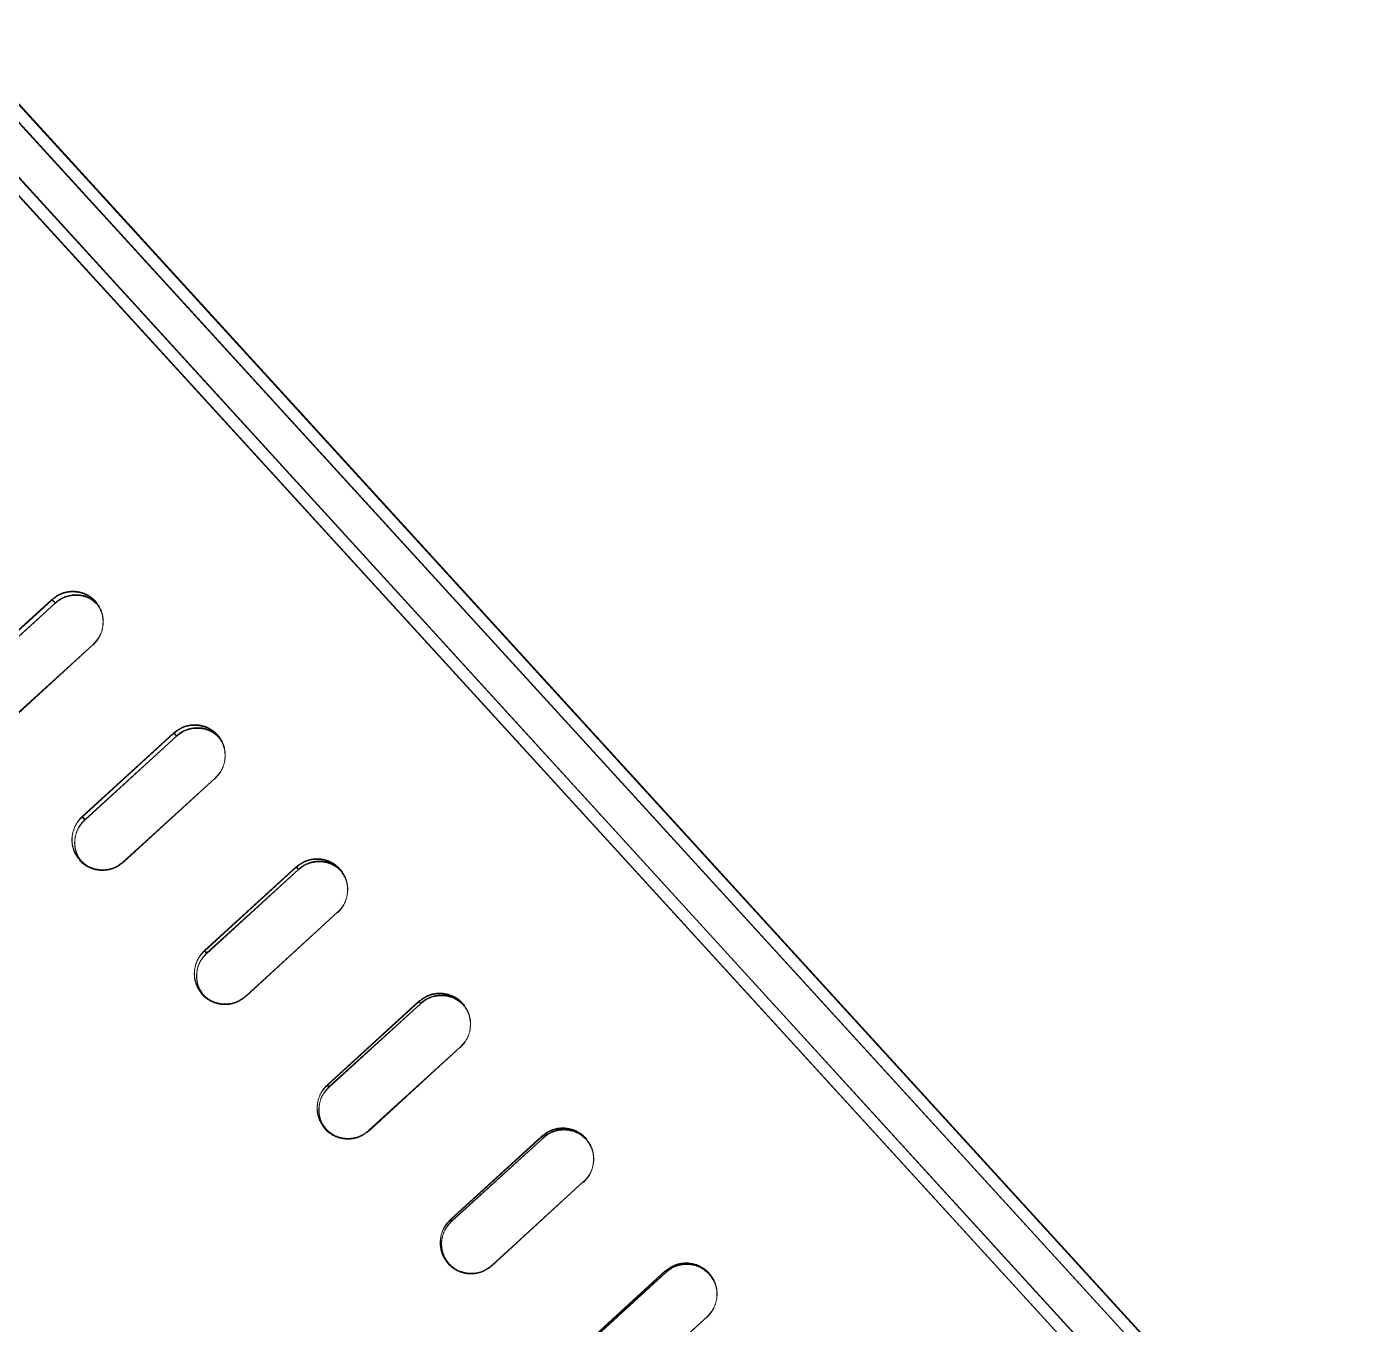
# Model space of a CAD drawing. Header units: millimetres. Extents: x -71377 to 516042, y -145869 to 441446.
# Drawn here: x 216676.6 to 216891.4, y 146118 to 146327.6 of the extents above; entities that cross this region are included whole.
import ezdxf

# ---------------------------------------------------------------- set-up
doc = ezdxf.new("R2010")
doc.units = ezdxf.units.MM
doc.header["$LTSCALE"] = 1000
doc.linetypes.add('IMPORT-DASHEDX2 _4_', pattern=[152.4, 101.6, -50.8])
doc.layers.add('05', color=5, linetype='IMPORT-DASHEDX2 _4_', lineweight=5)
doc.layers.add('조경라인_dwg', color=8, linetype='Continuous', lineweight=5)

# ---------------------------------------------------------------- blocks, each defined once
blk = doc.blocks.new('조경라인_dwg-6847807-지반층 배치도')
at = {"layer": '05'}
blk.add_line((216779.72, 146126.67), (216779.81, 146126.42), dxfattribs=at)
at = {"layer": '05', "flags": 128}
for points in [[(217040.32, 145915.25), (216527.3, 146477.12), (216527.16, 146477.21), (216526.97, 146477.25), (216526.74, 146477.24), (216526.47, 146477.16), (216526.17, 146477.04), (216525.86, 146476.86), (216525.55, 146476.65), (216525.25, 146476.39), (217039.21, 145913.65), (216525.29, 146476.51), (216525.59, 146476.76), (216525.89, 146476.97), (216526.2, 146477.15), (216526.5, 146477.28), (216526.77, 146477.35), (216527, 146477.36), (216527.2, 146477.32), (216527.34, 146477.23), (217040.36, 145915.36)], [(217021.71, 145923.92), (216533.07, 146458.94), (216532.79, 146458.66), (216532.54, 146458.38), (216532.34, 146458.09), (216532.18, 146457.81), (216532.08, 146457.55), (216532.04, 146457.32), (216532.06, 146457.13), (216532.14, 146456.99), (217019.92, 145922.92), (216532.17, 146457.1), (216532.09, 146457.24), (216532.07, 146457.43), (216532.12, 146457.66), (216532.22, 146457.92), (216532.37, 146458.2), (216532.58, 146458.49), (216532.82, 146458.78), (216533.1, 146459.05), (217021.67, 145923.81)], [(216672.55, 146214.23), (216687.35, 146227.83), (216672.58, 146214.34)], [(216692.25, 146192.65), (216707.05, 146206.25), (216692.28, 146192.77)], [(216712.02, 146171), (216726.82, 146184.59), (216712.05, 146171.11)], [(216731.86, 146149.27), (216746.66, 146162.87), (216731.89, 146149.38)], [(216751.74, 146127.5), (216766.54, 146141.1), (216751.77, 146127.61)], [(216779.81, 146126.42), (216765.04, 146112.93), (216764.91, 146113.07), (216779.84, 146126.53), (216765.07, 146113.04), (216764.95, 146113.18), (216779.72, 146126.67)], [(216771.65, 146105.69), (216786.45, 146119.29), (216771.68, 146105.8)]]:
    blk.add_lwpolyline(points, dxfattribs=at)
for points in [[(216680.67, 146234.99), (216681.22, 146234.54), (216680.7, 146235.1), (216665.93, 146221.62), (216666.45, 146221.05), (216681.19, 146234.42), (216666.42, 146220.94), (216665.9, 146221.51)], [(216700.35, 146213.45), (216700.82, 146213.08), (216700.38, 146213.56), (216685.61, 146200.07), (216686.05, 146199.59), (216700.79, 146212.96), (216686.02, 146199.48), (216685.58, 146199.96)], [(216720.1, 146191.81), (216720.49, 146191.53), (216720.13, 146191.93), (216705.36, 146178.44), (216705.72, 146178.04), (216720.46, 146191.42), (216705.69, 146177.93), (216705.33, 146178.33)], [(216739.91, 146170.11), (216740.23, 146169.91), (216739.94, 146170.22), (216725.18, 146156.74), (216725.46, 146156.43), (216740.2, 146169.8), (216725.43, 146156.32), (216725.14, 146156.63)], [(216759.78, 146148.35), (216760.01, 146148.24), (216759.81, 146148.46), (216745.04, 146134.98), (216745.25, 146134.76), (216759.98, 146148.13), (216745.21, 146134.64), (216745.01, 146134.87)]]:
    blk.add_lwpolyline(points, close=True, dxfattribs=at)
at = {"layer": '05'}
for points, knots in [([(216680.67, 146234.99), (216681.12, 146235.33), (216682.03, 146236.01), (216683.71, 146236.39), (216685.38, 146236.23), (216686.76, 146235.61), (216687.42, 146234.98), (216687.68, 146234.73)], [0, 0, 0, 0, 0.214695, 0.429387, 0.644079, 0.858773, 1, 1, 1, 1]), ([(216680.7, 146235.1), (216681.16, 146235.44), (216682.06, 146236.12), (216683.74, 146236.5), (216685.42, 146236.34), (216686.79, 146235.73), (216687.45, 146235.09), (216687.72, 146234.84)], [0, 0, 0, 0, 0.214695, 0.429387, 0.644079, 0.858773, 1, 1, 1, 1]), ([(216687.93, 146234.51), (216687.61, 146234.79), (216686.87, 146235.44), (216685.36, 146235.89), (216683.67, 146235.86), (216682.24, 146235.35), (216681.51, 146234.77), (216681.22, 146234.54)], [0, 0, 0, 0, 0.172817, 0.398958, 0.625101, 0.85124, 1, 1, 1, 1]), ([(216687.9, 146234.4), (216687.58, 146234.68), (216686.84, 146235.33), (216685.33, 146235.78), (216683.64, 146235.75), (216682.21, 146235.24), (216681.48, 146234.66), (216681.19, 146234.42)], [0, 0, 0, 0, 0.172817, 0.398958, 0.625101, 0.85124, 1, 1, 1, 1]), ([(216687.68, 146234.73), (216688.02, 146234.28), (216688.68, 146233.39), (216689.04, 146231.72), (216688.86, 146230.04), (216688.22, 146228.65), (216687.57, 146227.98), (216687.32, 146227.72)], [0, 0, 0, 0, 0.214693, 0.429386, 0.64408, 0.858771, 1, 1, 1, 1]), ([(216687.72, 146234.84), (216688.05, 146234.39), (216688.71, 146233.5), (216689.07, 146231.83), (216688.89, 146230.15), (216688.25, 146228.77), (216687.6, 146228.09), (216687.35, 146227.83)], [0, 0, 0, 0, 0.214693, 0.429386, 0.64408, 0.858771, 1, 1, 1, 1]), ([(216700.35, 146213.45), (216700.8, 146213.78), (216701.7, 146214.46), (216703.38, 146214.84), (216705.06, 146214.68), (216706.44, 146214.06), (216707.11, 146213.42), (216707.37, 146213.17)], [0, 0, 0, 0, 0.214695, 0.429387, 0.644078, 0.858774, 1, 1, 1, 1]), ([(216700.38, 146213.56), (216700.83, 146213.9), (216701.73, 146214.57), (216703.41, 146214.95), (216705.1, 146214.79), (216706.48, 146214.17), (216707.14, 146213.53), (216707.4, 146213.28)], [0, 0, 0, 0, 0.214695, 0.429387, 0.644078, 0.858774, 1, 1, 1, 1]), ([(216707.84, 146212.79), (216707.43, 146213.17), (216706.6, 146213.92), (216704.96, 146214.43), (216703.27, 146214.4), (216701.83, 146213.89), (216701.11, 146213.31), (216700.82, 146213.08)], [0, 0, 0, 0, 0.214693, 0.429386, 0.64408, 0.858771, 1, 1, 1, 1]), ([(216707.81, 146212.68), (216707.4, 146213.06), (216706.57, 146213.8), (216704.93, 146214.32), (216703.24, 146214.29), (216701.8, 146213.78), (216701.07, 146213.19), (216700.79, 146212.96)], [0, 0, 0, 0, 0.214693, 0.429386, 0.64408, 0.858771, 1, 1, 1, 1]), ([(216707.37, 146213.17), (216707.71, 146212.72), (216708.38, 146211.82), (216708.74, 146210.14), (216708.56, 146208.46), (216707.92, 146207.08), (216707.27, 146206.41), (216707.02, 146206.14)], [0, 0, 0, 0, 0.214694, 0.429386, 0.64408, 0.858771, 1, 1, 1, 1]), ([(216707.4, 146213.28), (216707.74, 146212.83), (216708.41, 146211.93), (216708.77, 146210.26), (216708.59, 146208.57), (216707.95, 146207.19), (216707.3, 146206.52), (216707.05, 146206.25)], [0, 0, 0, 0, 0.214694, 0.429386, 0.64408, 0.858771, 1, 1, 1, 1]), ([(216685.22, 146192.94), (216684.88, 146193.38), (216684.22, 146194.28), (216683.85, 146195.96), (216684.04, 146197.64), (216684.67, 146199.02), (216685.32, 146199.69), (216685.58, 146199.96)], [0, 0, 0, 0, 0.214691, 0.429382, 0.644074, 0.858772, 1, 1, 1, 1]), ([(216685.25, 146193.05), (216684.92, 146193.5), (216684.25, 146194.39), (216683.88, 146196.07), (216684.07, 146197.75), (216684.71, 146199.13), (216685.35, 146199.81), (216685.61, 146200.07)], [0, 0, 0, 0, 0.214691, 0.429382, 0.644074, 0.858772, 1, 1, 1, 1]), ([(216686.02, 146199.48), (216685.64, 146199.06), (216684.88, 146198.22), (216684.35, 146196.58), (216684.36, 146194.89), (216684.86, 146193.46), (216685.43, 146192.74), (216685.66, 146192.45)], [0, 0, 0, 0, 0.214695, 0.429386, 0.644078, 0.858773, 1, 1, 1, 1]), ([(216686.05, 146199.59), (216685.67, 146199.17), (216684.91, 146198.33), (216684.38, 146196.69), (216684.39, 146195), (216684.89, 146193.57), (216685.46, 146192.85), (216685.69, 146192.57)], [0, 0, 0, 0, 0.214695, 0.429386, 0.644078, 0.858773, 1, 1, 1, 1]), ([(216692.25, 146192.65), (216691.8, 146192.32), (216690.89, 146191.64), (216689.21, 146191.26), (216687.53, 146191.42), (216686.15, 146192.05), (216685.48, 146192.68), (216685.22, 146192.94)], [0, 0, 0, 0, 0.214695, 0.429386, 0.644078, 0.858772, 1, 1, 1, 1]), ([(216692.28, 146192.77), (216691.83, 146192.43), (216690.92, 146191.75), (216689.24, 146191.37), (216687.56, 146191.53), (216686.18, 146192.16), (216685.51, 146192.8), (216685.25, 146193.05)], [0, 0, 0, 0, 0.214695, 0.429386, 0.644078, 0.858772, 1, 1, 1, 1]), ([(216720.1, 146191.81), (216720.55, 146192.15), (216721.45, 146192.83), (216723.14, 146193.21), (216724.82, 146193.04), (216726.2, 146192.41), (216726.87, 146191.77), (216727.14, 146191.52)], [0, 0, 0, 0, 0.214695, 0.429386, 0.644078, 0.858773, 1, 1, 1, 1]), ([(216720.13, 146191.93), (216720.58, 146192.26), (216721.48, 146192.94), (216723.17, 146193.32), (216724.85, 146193.15), (216726.24, 146192.53), (216726.9, 146191.89), (216727.17, 146191.63)], [0, 0, 0, 0, 0.214695, 0.429386, 0.644078, 0.858773, 1, 1, 1, 1]), ([(216727.53, 146191.24), (216727.11, 146191.61), (216726.28, 146192.36), (216724.64, 146192.88), (216722.94, 146192.85), (216721.51, 146192.34), (216720.78, 146191.76), (216720.49, 146191.53)], [0, 0, 0, 0, 0.214693, 0.429386, 0.64408, 0.858771, 1, 1, 1, 1]), ([(216727.5, 146191.12), (216727.08, 146191.5), (216726.25, 146192.25), (216724.61, 146192.77), (216722.91, 146192.74), (216721.47, 146192.23), (216720.75, 146191.65), (216720.46, 146191.42)], [0, 0, 0, 0, 0.214693, 0.429386, 0.64408, 0.858771, 1, 1, 1, 1]), ([(216727.14, 146191.52), (216727.47, 146191.07), (216728.14, 146190.17), (216728.51, 146188.49), (216728.33, 146186.81), (216727.69, 146185.42), (216727.05, 146184.75), (216726.79, 146184.48)], [0, 0, 0, 0, 0.214692, 0.429385, 0.64408, 0.858771, 1, 1, 1, 1]), ([(216727.17, 146191.63), (216727.5, 146191.18), (216728.17, 146190.28), (216728.54, 146188.6), (216728.36, 146186.92), (216727.72, 146185.53), (216727.08, 146184.86), (216726.82, 146184.59)], [0, 0, 0, 0, 0.214692, 0.429385, 0.64408, 0.858771, 1, 1, 1, 1]), ([(216704.98, 146171.29), (216704.65, 146171.74), (216703.98, 146172.64), (216703.61, 146174.32), (216703.79, 146176), (216704.43, 146177.39), (216705.07, 146178.06), (216705.33, 146178.33)], [0, 0, 0, 0, 0.21469, 0.429383, 0.644075, 0.858772, 1, 1, 1, 1]), ([(216705.01, 146171.4), (216704.68, 146171.85), (216704.01, 146172.75), (216703.64, 146174.43), (216703.82, 146176.12), (216704.46, 146177.5), (216705.1, 146178.17), (216705.36, 146178.44)], [0, 0, 0, 0, 0.21469, 0.429383, 0.644075, 0.858772, 1, 1, 1, 1]), ([(216705.69, 146177.93), (216705.31, 146177.51), (216704.55, 146176.67), (216704.02, 146175.03), (216704.04, 146173.34), (216704.54, 146171.9), (216705.11, 146171.18), (216705.34, 146170.9)], [0, 0, 0, 0, 0.214695, 0.429386, 0.644079, 0.858773, 1, 1, 1, 1]), ([(216705.72, 146178.04), (216705.34, 146177.62), (216704.59, 146176.79), (216704.06, 146175.14), (216704.07, 146173.45), (216704.57, 146172.02), (216705.15, 146171.29), (216705.37, 146171.01)], [0, 0, 0, 0, 0.214695, 0.429386, 0.644079, 0.858773, 1, 1, 1, 1]), ([(216712.05, 146171.11), (216711.6, 146170.77), (216710.7, 146170.09), (216709.01, 146169.71), (216707.33, 146169.88), (216705.95, 146170.51), (216705.28, 146171.15), (216705.01, 146171.4)], [0, 0, 0, 0, 0.214695, 0.429386, 0.644079, 0.858774, 1, 1, 1, 1]), ([(216739.91, 146170.11), (216740.37, 146170.45), (216741.27, 146171.13), (216742.95, 146171.5), (216744.64, 146171.33), (216746.03, 146170.7), (216746.7, 146170.06), (216746.96, 146169.81)], [0, 0, 0, 0, 0.214695, 0.429387, 0.644078, 0.858774, 1, 1, 1, 1]), ([(216739.94, 146170.22), (216740.4, 146170.56), (216741.3, 146171.24), (216742.99, 146171.61), (216744.67, 146171.44), (216746.06, 146170.82), (216746.73, 146170.17), (216746.99, 146169.92)], [0, 0, 0, 0, 0.214695, 0.429387, 0.644078, 0.858774, 1, 1, 1, 1]), ([(216712.02, 146171), (216711.57, 146170.66), (216710.67, 146169.98), (216708.98, 146169.6), (216707.3, 146169.77), (216705.91, 146170.4), (216705.25, 146171.04), (216704.98, 146171.29)], [0, 0, 0, 0, 0.214695, 0.429386, 0.644079, 0.858774, 1, 1, 1, 1]), ([(216747.24, 146169.5), (216746.83, 146169.87), (216745.99, 146170.63), (216744.35, 146171.15), (216742.65, 146171.12), (216741.21, 146170.61), (216740.48, 146170.03), (216740.2, 146169.8)], [0, 0, 0, 0, 0.214694, 0.429386, 0.644079, 0.858771, 1, 1, 1, 1]), ([(216747.28, 146169.61), (216746.86, 146169.99), (216746.02, 146170.74), (216744.38, 146171.26), (216742.68, 146171.23), (216741.24, 146170.73), (216740.52, 146170.14), (216740.23, 146169.91)], [0, 0, 0, 0, 0.214694, 0.429386, 0.644079, 0.858771, 1, 1, 1, 1]), ([(216746.96, 146169.81), (216747.3, 146169.36), (216747.97, 146168.46), (216748.34, 146166.77), (216748.16, 146165.08), (216747.53, 146163.7), (216746.88, 146163.02), (216746.63, 146162.76)], [0, 0, 0, 0, 0.214693, 0.429386, 0.64408, 0.858771, 1, 1, 1, 1]), ([(216746.99, 146169.92), (216747.33, 146169.47), (216748, 146168.57), (216748.37, 146166.88), (216748.19, 146165.2), (216747.56, 146163.81), (216746.91, 146163.14), (216746.66, 146162.87)], [0, 0, 0, 0, 0.214693, 0.429386, 0.64408, 0.858771, 1, 1, 1, 1]), ([(216724.81, 146149.58), (216724.47, 146150.03), (216723.8, 146150.93), (216723.43, 146152.61), (216723.61, 146154.3), (216724.24, 146155.69), (216724.89, 146156.36), (216725.14, 146156.63)], [0, 0, 0, 0, 0.214691, 0.429382, 0.644074, 0.858772, 1, 1, 1, 1]), ([(216724.84, 146149.69), (216724.5, 146150.14), (216723.83, 146151.04), (216723.46, 146152.72), (216723.64, 146154.41), (216724.27, 146155.8), (216724.92, 146156.47), (216725.18, 146156.74)], [0, 0, 0, 0, 0.214691, 0.429382, 0.644074, 0.858772, 1, 1, 1, 1]), ([(216725.46, 146156.43), (216725.08, 146156.01), (216724.32, 146155.17), (216723.8, 146153.53), (216723.81, 146151.83), (216724.31, 146150.39), (216724.89, 146149.67), (216725.12, 146149.38)], [0, 0, 0, 0, 0.214696, 0.429387, 0.644078, 0.858774, 1, 1, 1, 1]), ([(216725.43, 146156.32), (216725.05, 146155.9), (216724.29, 146155.06), (216723.76, 146153.41), (216723.78, 146151.72), (216724.28, 146150.28), (216724.86, 146149.56), (216725.09, 146149.27)], [0, 0, 0, 0, 0.214696, 0.429387, 0.644078, 0.858774, 1, 1, 1, 1]), ([(216731.86, 146149.27), (216731.4, 146148.93), (216730.5, 146148.26), (216728.81, 146147.88), (216727.13, 146148.05), (216725.74, 146148.68), (216725.07, 146149.32), (216724.81, 146149.58)], [0, 0, 0, 0, 0.214695, 0.429386, 0.644078, 0.858773, 1, 1, 1, 1]), ([(216731.89, 146149.38), (216731.44, 146149.05), (216730.53, 146148.37), (216728.85, 146147.99), (216727.16, 146148.16), (216725.77, 146148.79), (216725.1, 146149.44), (216724.84, 146149.69)], [0, 0, 0, 0, 0.214695, 0.429386, 0.644078, 0.858773, 1, 1, 1, 1]), ([(216759.78, 146148.35), (216760.23, 146148.69), (216761.14, 146149.37), (216762.82, 146149.74), (216764.51, 146149.57), (216765.9, 146148.94), (216766.57, 146148.3), (216766.84, 146148.04)], [0, 0, 0, 0, 0.214695, 0.429387, 0.644078, 0.858774, 1, 1, 1, 1]), ([(216759.81, 146148.46), (216760.26, 146148.8), (216761.17, 146149.48), (216762.85, 146149.85), (216764.54, 146149.68), (216765.93, 146149.05), (216766.6, 146148.41), (216766.87, 146148.15)], [0, 0, 0, 0, 0.214695, 0.429387, 0.644078, 0.858774, 1, 1, 1, 1]), ([(216767.04, 146147.82), (216766.62, 146148.2), (216765.78, 146148.95), (216764.14, 146149.47), (216762.44, 146149.45), (216761, 146148.94), (216760.27, 146148.36), (216759.98, 146148.13)], [0, 0, 0, 0, 0.214694, 0.429386, 0.64408, 0.858772, 1, 1, 1, 1]), ([(216767.07, 146147.93), (216766.65, 146148.31), (216765.81, 146149.06), (216764.17, 146149.58), (216762.47, 146149.56), (216761.03, 146149.05), (216760.3, 146148.47), (216760.01, 146148.24)], [0, 0, 0, 0, 0.214694, 0.429386, 0.64408, 0.858772, 1, 1, 1, 1]), ([(216766.84, 146148.04), (216767.17, 146147.59), (216767.85, 146146.69), (216768.22, 146145), (216768.04, 146143.31), (216767.41, 146141.92), (216766.76, 146141.25), (216766.51, 146140.98)], [0, 0, 0, 0, 0.214694, 0.429387, 0.64408, 0.858771, 1, 1, 1, 1]), ([(216766.87, 146148.15), (216767.2, 146147.7), (216767.88, 146146.8), (216768.25, 146145.11), (216768.07, 146143.42), (216767.44, 146142.03), (216766.8, 146141.36), (216766.54, 146141.1)], [0, 0, 0, 0, 0.214694, 0.429387, 0.64408, 0.858771, 1, 1, 1, 1]), ([(216744.68, 146127.81), (216744.34, 146128.26), (216743.67, 146129.17), (216743.3, 146130.85), (216743.47, 146132.54), (216744.11, 146133.93), (216744.75, 146134.6), (216745.01, 146134.87)], [0, 0, 0, 0, 0.21469, 0.429383, 0.644074, 0.858772, 1, 1, 1, 1]), ([(216744.71, 146127.92), (216744.38, 146128.38), (216743.7, 146129.28), (216743.33, 146130.96), (216743.51, 146132.65), (216744.14, 146134.04), (216744.79, 146134.71), (216745.04, 146134.98)], [0, 0, 0, 0, 0.21469, 0.429383, 0.644074, 0.858772, 1, 1, 1, 1]), ([(216745.21, 146134.64), (216744.84, 146134.23), (216744.08, 146133.39), (216743.55, 146131.74), (216743.57, 146130.04), (216744.07, 146128.6), (216744.65, 146127.88), (216744.88, 146127.59)], [0, 0, 0, 0, 0.214695, 0.429387, 0.644078, 0.858772, 1, 1, 1, 1]), ([(216745.25, 146134.76), (216744.87, 146134.34), (216744.11, 146133.5), (216743.58, 146131.85), (216743.6, 146130.15), (216744.11, 146128.72), (216744.69, 146127.99), (216744.92, 146127.7)], [0, 0, 0, 0, 0.214695, 0.429387, 0.644078, 0.858772, 1, 1, 1, 1]), ([(216751.74, 146127.5), (216751.29, 146127.16), (216750.38, 146126.48), (216748.69, 146126.11), (216747.01, 146126.28), (216745.62, 146126.91), (216744.95, 146127.56), (216744.68, 146127.81)], [0, 0, 0, 0, 0.214695, 0.429386, 0.644078, 0.858774, 1, 1, 1, 1]), ([(216751.77, 146127.61), (216751.32, 146127.27), (216750.41, 146126.6), (216748.73, 146126.22), (216747.04, 146126.39), (216745.65, 146127.03), (216744.98, 146127.67), (216744.71, 146127.92)], [0, 0, 0, 0, 0.214695, 0.429386, 0.644078, 0.858774, 1, 1, 1, 1]), ([(216779.68, 146126.55), (216780.14, 146126.89), (216781.04, 146127.57), (216782.73, 146127.94), (216784.42, 146127.77), (216785.81, 146127.14), (216786.48, 146126.49), (216786.74, 146126.24)], [0, 0, 0, 0, 0.214695, 0.429386, 0.644079, 0.858774, 1, 1, 1, 1]), ([(216779.72, 146126.67), (216780.17, 146127), (216781.07, 146127.68), (216782.76, 146128.05), (216784.45, 146127.88), (216785.84, 146127.25), (216786.51, 146126.6), (216786.78, 146126.35)], [0, 0, 0, 0, 0.214695, 0.429386, 0.644079, 0.858774, 1, 1, 1, 1]), ([(216786.87, 146126.1), (216786.45, 146126.48), (216785.61, 146127.23), (216783.96, 146127.76), (216782.27, 146127.74), (216780.82, 146127.23), (216780.1, 146126.65), (216779.81, 146126.42)], [0, 0, 0, 0, 0.214692, 0.429386, 0.644079, 0.858771, 1, 1, 1, 1]), ([(216786.9, 146126.21), (216786.48, 146126.59), (216785.64, 146127.34), (216784, 146127.87), (216782.3, 146127.85), (216780.86, 146127.34), (216780.13, 146126.76), (216779.84, 146126.53)], [0, 0, 0, 0, 0.214692, 0.429386, 0.644079, 0.858771, 1, 1, 1, 1]), ([(216786.78, 146126.35), (216787.11, 146125.9), (216787.79, 146124.99), (216788.16, 146123.3), (216787.99, 146121.62), (216787.35, 146120.22), (216786.71, 146119.55), (216786.45, 146119.29)], [0, 0, 0, 0, 0.214693, 0.429386, 0.64408, 0.858771, 1, 1, 1, 1]), ([(216786.74, 146126.24), (216787.08, 146125.78), (216787.76, 146124.88), (216788.13, 146123.19), (216787.96, 146121.5), (216787.32, 146120.11), (216786.68, 146119.44), (216786.42, 146119.18)], [0, 0, 0, 0, 0.214693, 0.429386, 0.64408, 0.858771, 1, 1, 1, 1])]:
    blk.add_open_spline(points, degree=3, knots=knots, dxfattribs=at)

msp = doc.modelspace()

# ---------------------------------------------------------------- block references
at = {"layer": '조경라인_dwg', "rotation": 8.537736462515947e-07}
msp.add_blockref('조경라인_dwg-6847807-지반층 배치도', (0, 0), dxfattribs=at)

doc.saveas('drawing.dxf')
